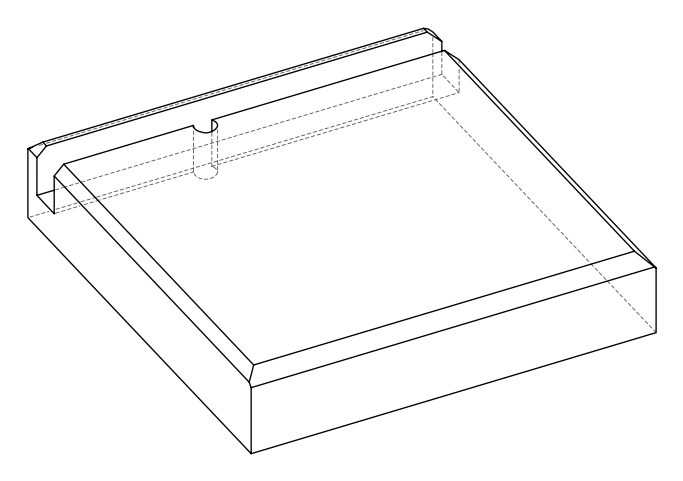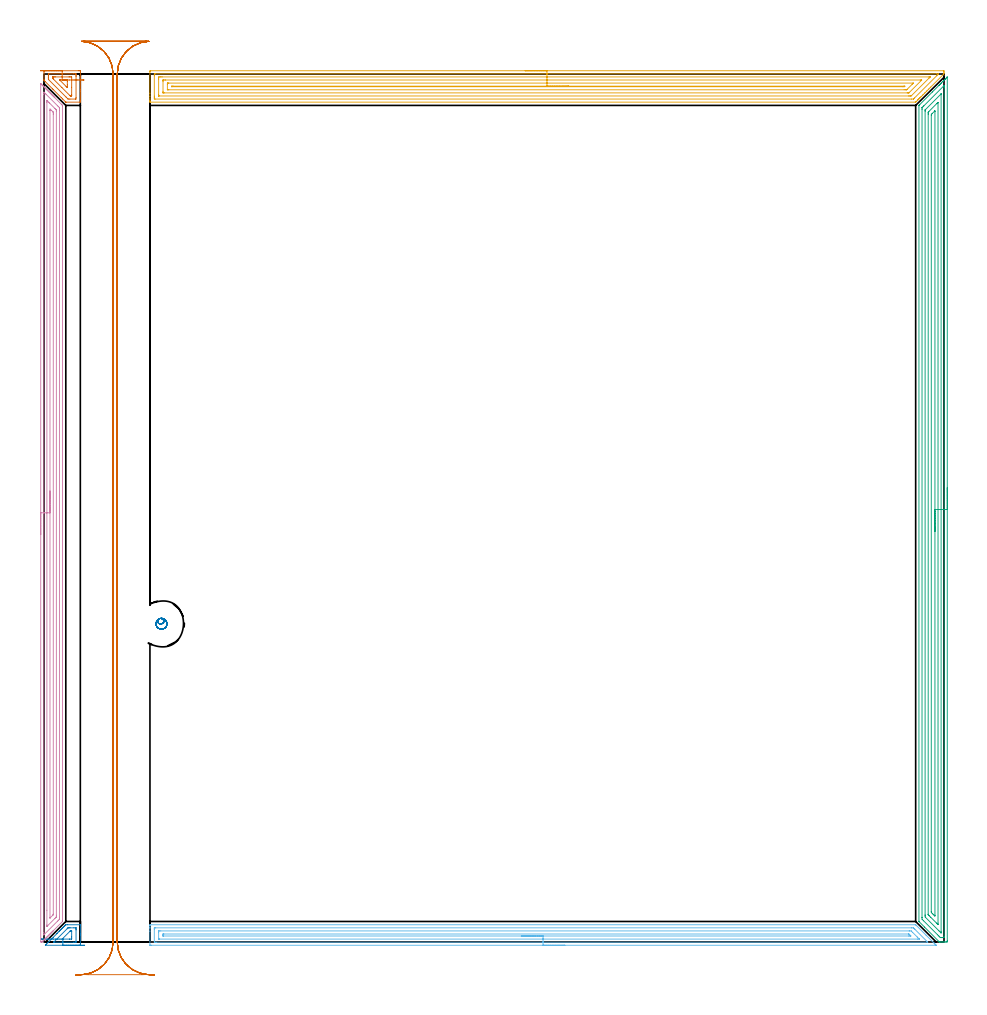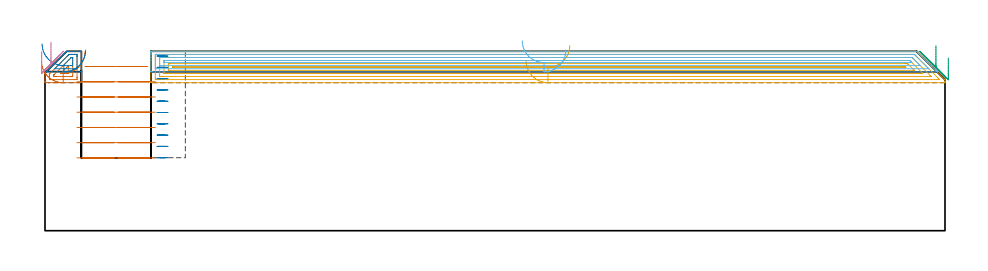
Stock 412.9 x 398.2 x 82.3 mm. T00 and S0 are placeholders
(PLAN: 8 operations, 2 tool changes, 72.7 min)
(1 AREA_MILL | FG_CHAMFER_SURFACE | UGT0205_001 | 0.83 min | 2468 mm3)
(2 AREA_MILL_1 | FG_CHAMFER_SURFACE_1 | UGT0205_001 | 0.56 min | 987 mm3)
(3 AREA_MILL_2 | FG_CHAMFER_SURFACE_2 | UGT0205_001 | 15.74 min | 33649 mm3)
(4 AREA_MILL_3 | FG_CHAMFER_SURFACE_3 | UGT0205_001 | 12.53 min | 19053 mm3)
(5 AREA_MILL_4 | FG_CHAMFER_SURFACE_4 | UGT0205_001 | 17.39 min | 37661 mm3)
(6 AREA_MILL_5 | FG_CHAMFER_SURFACE_5 | UGT0205_001 | 11.59 min | 15900 mm3)
(7 MILL_RECTANGULAR_SLOT | SLOT_RECTANGULAR | UGT0201_018 | Follow Part, ap 7.5, ae 75% | 13.07 min | 619253 mm3)
(8 MILL_BLIND_HOLE_FROM_SOLID_MATERIAL | STEP1POCKET | NXT0201_012 | Spiral | 0.98 min | 13636 mm3)
(TOOL UGT0205_001 | Chamfer Mill 20 x 3 x 45 deg. | D20 FL50 Z2)
(TOOL UGT0201_018 | End mill 30 mm | D30 FL50 Z4)
(TOOL NXT0201_012 | ENDMILL 16mm [2P460-1600-NA 1630] | D16 FL38 Z6)
(OP 1 AREA_MILL)
G17 G21 G94 G90
T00 M6
G54
G17 G0 G90 X-1.65 Y399.7 S1061 M3
G43 Z92.3 H0
Z77.9
G94 G1 X-1.612 Z77.029 F250.
X-1.498 Z76.164
X-1.309 Z75.312
X-1.047 Z74.48
X-0.713 Z73.674
X-0.31 Z72.9
X0.159 Z72.164
X0.69 Z71.472
X1.279 Z70.829
X1.922 Z70.24
X2.614 Z69.709
X3.35 Z69.24
X4.124 Z68.837
X4.93 Z68.503
X5.762 Z68.241
X6.614 Z68.052
X7.478 Z67.938
X8.35 Z67.9
X15.734
X16.27 Y399.697 Z67.903
X16.694 Y399.69 Z67.905
X16.698 Y399.592 Z68.004
X16.7 Y399.159 Z68.436
Y391.168 Z76.425
Y390.3 Z77.3
Y385.829 Z81.771
X16.69 Y385.307 Z82.293
X16.27 Y385.3 Z82.3
X10.11
X10.005 Y385.305 Z82.29
X9.943 Y385.356 Z82.242
X8.571 Y386.729 Z80.871
X7.91 Y387.389 Z80.21
X4.282 Y391.018 Z76.582
X3.95 Y391.348 Z76.248
X0.579 Y394.72 Z72.877
X0.139 Y395.161 Z72.439
X0.01 Y395.288 Z72.308
X0.001 Y395.37 Z72.227
X0. Y395.579 Z72.021
Y399.14 Z68.46
X0.006 Y399.693 Z67.907
X0.164 Y399.697 Z67.903
X0.43 Y399.7 Z67.9
X8.35
Y398.286 Z69.314
X13.615
X14.496 Y398.285 Z69.315
X14.51 Y398.284 Z69.316
X14.69 Y398.271 Z69.329
X14.696 Y398.083 Z69.517
X14.7 Y397.383 Z70.217
Y397.191 Z70.409
X14.699 Y387.426 Z80.174
X14.69 Y386.729 Z80.871
X14.523 Y386.716 Z80.885
X14.51 Y386.715
X11.87
X11.033 Y386.729 Z80.871
X10.99 Y386.766 Z80.834
X10.133 Y387.617 Z79.983
X2.143 Y395.607 Z71.993
X2.096 Y395.658 Z71.942
X2.01 Y395.754 Z71.846
X2.004 Y395.795 Z71.805
X2.001 Y396.495 Z71.105
X2. Y396.687 Z70.913
X2.001 Y397.383 Z70.217
Y397.574 Z70.026
X2.01 Y398.271 Z69.329
X2.177 Y398.284 Z69.316
X2.19 Y398.285 Z69.315
X8.35 Y398.286 Z69.314
Y396.871 Z70.729
X11.497
X11.87
X12.378 Y396.87 Z70.73
X12.589 Y396.867 Z70.733
X12.678 Y396.865 Z70.735
X12.699 Y396.547 Z71.053
X12.7 Y392.106 Z75.494
Y388.555 Z79.045
Y388.505 Z79.095
X12.698 Y388.295 Z79.305
X12.694 Y388.191 Z79.409
X12.691 Y388.144 Z79.456
X12.615 Y388.136 Z79.465
X12.242 Y388.13 Z79.47
X12.15
X12.104 Y388.132 Z79.468
X12.085 Y388.135 Z79.465
X12.05 Y388.161 Z79.439
X11.87 Y388.331 Z79.269
X8.235 Y391.964 Z75.636
X4.349 Y395.851 Z71.749
X4.187 Y396.017 Z71.583
X4.059 Y396.152 Z71.448
X4.01 Y396.212 Z71.388
X4.007 Y396.236 Z71.364
X4. Y396.445 Z71.155
Y396.495 Z71.105
X4.002 Y396.705 Z70.895
X4.006 Y396.809 Z70.791
X4.009 Y396.856 Z70.744
X4.085 Y396.864 Z70.736
X4.46 Y396.869 Z70.731
X4.83 Y396.871 Z70.729
X5.337
X8.35
Y395.457 Z72.143
X10.259
X10.522
X10.653 Y395.455 Z72.145
X10.684 Y395.452 Z72.148
X10.69 Y395.45 Z72.15
X10.694 Y395.439 Z72.161
X10.697 Y395.396 Z72.204
X10.7 Y395.012 Z72.588
Y394.72 Z72.88
Y393.236 Z74.364
Y392.349 Z75.251
X10.696 Y392.056 Z75.544
X10.693 Y391.987 Z75.613
X10.69 Y391.969 Z75.631
X10.685 Y391.972 Z75.628
X10.597 Y392.056 Z75.544
X10.11 Y392.539 Z75.061
X7.47 Y395.18 Z72.42
X7.268 Y395.389 Z72.211
X7.231 Y395.43 Z72.17
X7.219 Y395.451 Z72.149
X7.259 Y395.452 Z72.148
X7.47 Y395.456 Z72.144
X7.619 Y395.457 Z72.143
X8.35
X9.222 Y395.458 Z72.18
X10.087 Z72.294
X10.938 Y395.459 Z72.482
X11.771 Z72.744
X12.577 Y395.46 Z73.077
X13.351 Z73.479
X14.087 Y395.461 Z73.948
X14.779 Z74.478
X15.423 Y395.462 Z75.067
X16.013 Z75.71
X16.544 Z76.402
X17.013 Z77.138
X17.417 Y395.463 Z77.911
X17.751 Z78.717
X18.014 Z79.549
X18.203 Z80.4
X18.317 Z81.265
X18.356 Z82.137
G0 Z92.3
M5
M2
(OP 2 AREA_MILL_1)
G17 G21 G94 G90
T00 M6
G54
G17 G0 G90 X18.65 Y-1.5 S1061 M3
G43 Z92.3 H0
Z82.9
G94 G1 X18.612 Z82.029 F250.
X18.498 Z81.164
X18.309 Z80.312
X18.047 Z79.48
X17.713 Z78.674
X17.31 Z77.9
X16.841 Z77.164
X16.31 Z76.472
X15.721 Z75.829
X15.078 Z75.24
X14.386 Z74.709
X13.65 Z74.24
X12.876 Z73.837
X12.07 Z73.503
X11.238 Z73.241
X10.386 Z73.052
X9.522 Z72.938
X8.65 Z72.9
X0.674
X0.618 Y-1.493 Z72.905
X0.674 Y-1.429 Z72.971
X0.821 Y-1.279 Z73.121
X0.875 Y-1.225 Z73.175
X1.224 Y-0.874 Z73.523
X1.807 Y-0.292 Z74.107
X2.447 Y0.347 Z74.746
X3.333 Y1.233 Z75.632
X4.219 Y2.119 Z76.519
X5.881 Y3.782 Z78.18
X5.991 Y3.893 Z78.289
X6.172 Y4.073 Z78.471
X6.878 Y4.779 Z79.177
X7.044 Y4.946 Z79.341
X7.208 Y5.109 Z79.507
X7.321 Y5.222 Z79.62
X7.48 Y5.383 Z79.778
X7.638 Y5.539 Z79.937
X7.764 Y5.665 Z80.063
X7.917 Y5.819 Z80.214
X8.068 Y5.969 Z80.367
X8.207 Y6.108 Z80.506
X8.354 Y6.256 Z80.651
X8.498 Y6.399 Z80.797
X8.65 Y6.551 Z80.949
X8.79 Y6.692 Z81.088
X8.928 Y6.83 Z81.227
X9.093 Y6.994 Z81.392
X9.227 Y7.129 Z81.525
X9.359 Y7.26 Z81.657
X9.536 Y7.437 Z81.835
X9.664 Y7.565 Z81.962
X9.979 Y7.876 Z82.276
X10. Y7.893 Z82.293
X10.865 Y7.9 Z82.3
X16.626
X16.69 Y7.896 Z82.29
X16.7 Y7.788 Z82.186
Y3.926 Z78.325
Y3.203 Z77.597
Y-0.802 Z73.594
X16.695 Y-1.166 Z73.231
X16.69 Y-1.492 Z72.905
X16.517 Y-1.496 Z72.902
X16.182 Y-1.5 Z72.9
X8.65
Y-0.086 Z74.314
X4.606 Y-0.085 Z74.315
X4.546 Y-0.083 Z74.317
X4.497 Y-0.079 Z74.321
X4.485 Y-0.077 Z74.323
X4.602 Y0.052 Z74.452
X10.615 Y6.066 Z80.466
X10.865 Y6.314 Z80.714
X10.998 Y6.439 Z80.839
X11.034 Y6.472 Z80.872
X11.081 Y6.48 Z80.88
X11.752 Y6.484 Z80.884
X11.962 Y6.485 Z80.885
X13.734 Y6.486 Z80.886
X14.41 Y6.484 Z80.884
X14.624 Y6.481 Z80.881
X14.683 Y6.479 Z80.879
X14.69 Y6.46 Z80.86
X14.696 Y6.41 Z80.81
X14.699 Y5.819 Z80.219
X14.7 Y5.534 Z79.934
X14.699 Y0.296 Z74.696
X14.693 Y0.01 Z74.41
X14.69 Y-0.068 Z74.332
X14.661 Y-0.079 Z74.321
X14.579 Y-0.081 Z74.319
X14.41 Y-0.084 Z74.316
X14.2 Y-0.085 Z74.315
X13.524 Y-0.086 Z74.314
X8.65
X8.651 Y1.329 Z75.729
X8.334
X8.454 Y1.454 Z75.854
X11.945 Y4.946 Z79.346
X12.023 Y5.021 Z79.421
X12.057 Y5.051 Z79.451
X12.073 Y5.062 Z79.462
X12.129 Y5.065 Z79.465
X12.383 Y5.07 Z79.47
X12.511 Y5.071 Z79.471
X12.638 Y5.07 Z79.47
X12.679 Y5.068 Z79.468
X12.687 Y5.066 Z79.466
X12.692 Y5.048 Z79.448
X12.698 Y5.007 Z79.407
X12.7 Y4.946 Z79.346
Y4.885 Z79.285
Y2.327 Z76.727
X12.699 Y1.454 Z75.854
X12.698 Y1.395 Z75.795
X12.691 Y1.338 Z75.738
X12.638 Y1.336 Z75.736
X11.878 Y1.329 Z75.729
X11.752
X8.651
X7.779 Z75.767
X6.914 Z75.881
X6.062 Y1.33 Z76.07
X5.231 Z76.333
X4.425 Z76.667
X3.651 Y1.331 Z77.07
X2.916 Z77.54
X2.224 Z78.071
X1.581 Y1.332 Z78.661
X0.992 Z79.304
X0.461 Z79.996
X-0.008 Z80.732
X-0.41 Z81.506
X-0.744 Y1.333 Z82.312
X-1.006 Z83.144
X-1.194 Z83.996
X-1.308 Z84.861
X-1.345 Z85.733
G0 Z92.3
M5
M2
(OP 3 AREA_MILL_2)
G17 G21 G94 G90
T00 M6
G54
G17 G0 G90 X414.4 Y208.4 S1061 M3
G43 Z92.3 H0
Z79.3
G94 G1 Y208.362 Z78.428 F250.
Y208.248 Z77.563
Y208.059 Z76.712
Y207.797 Z75.88
Y207.463 Z75.074
Y207.06 Z74.3
Y206.592 Z73.564
Y206.061 Z72.872
Y205.471 Z72.229
Y204.828 Z71.64
Y204.136 Z71.108
Y203.4 Z70.64
Y202.626 Z70.237
Y201.82 Z69.903
Y200.988 Z69.641
Y200.137 Z69.452
Y199.272 Z69.338
Y198.4 Z69.3
X414.399 Y0.612 Z69.301
X414.396 Y0.238
X414.391 Y0.01 Z69.303
X414.03 Y0. Z69.665
X413.479 Z70.218
X413.154 Z70.542
X412.604 Z71.093
X412.278 Z71.417
X411.628 Z72.072
X411.29 Z72.409
X410.85 Y0.001 Z72.841
X410.798 Y0.01 Z72.893
X410.739 Y0.058 Z72.954
X410.669 Y0.13 Z73.028
X410.633 Y0.166 Z73.064
X403.96 Y6.84 Z79.739
X401.498 Y9.303 Z82.2
X401.404 Y9.406 Z82.289
X401.4 Y9.542 Z82.3
X401.406 Y383.704 Z82.293
X401.405 Y383.73 Z82.292
X401.433 Y383.811 Z82.262
X401.448 Y383.837 Z82.248
X401.77 Y384.159 Z81.928
X407.543 Y389.937 Z76.156
X410.527 Y392.925 Z73.169
X410.665 Y393.062 Z73.033
X410.824 Y393.222 Z72.874
X410.965 Y393.364 Z72.731
X411.111 Y393.509 Z72.587
X411.254 Y393.652 Z72.444
X411.403 Y393.802 Z72.293
X411.557 Y393.955 Z72.141
X411.684 Y394.083 Z72.014
X411.84 Y394.241 Z71.854
X412.35 Y394.748 Z71.35
X412.598 Y394.997 Z71.1
X412.716 Y395.117 Z70.98
X413.044 Y395.443 Z70.656
X413.276 Y395.676 Z70.423
X413.49 Y395.89 Z70.208
X413.592 Y395.993 Z70.104
X414.03 Y396.43 Z69.67
X414.384 Y396.783 Z69.314
X414.395 Y396.785 Z69.303
X414.399 Y396.783 Z69.299
X414.4 Y198.4 Z69.3
X412.986 Z70.714
Y2.57
X412.985 Y2.398 Z70.715
X412.981 Y2.038 Z70.719
X412.979 Y2.02 Z70.721
X412.97 Y2.01 Z70.73
X412.903 Y2.006 Z70.797
X412.799 Y2.002 Z70.901
X412.669 Y2. Z71.031
X412.278 Z71.422
X411.792 Y2.001 Z71.908
X411.403 Y2.007 Z72.297
X411.274 Y2.01 Z72.426
X411.133 Y2.128 Z72.567
X410.854 Y2.398 Z72.846
X410.527 Y2.723 Z73.173
X409.958 Y3.291 Z73.742
X403.522 Y9.729 Z80.178
X402.822 Y10.435 Z80.878
X402.816 Y11.155 Z80.884
X402.815 Y11.328 Z80.885
X402.821 Y381.901 Z80.879
X402.823 Y382.613 Z80.877
X402.825 Y382.704 Z80.875
X402.828 Y382.744 Z80.872
X402.865 Y382.794 Z80.835
X403.193 Y383.129 Z80.507
X403.522 Y383.461 Z80.178
X403.633 Y383.573 Z80.067
X412.668 Y392.616 Z71.032
X412.767 Y392.713 Z70.933
X412.917 Y392.858 Z70.783
X412.974 Y392.911 Z70.726
X412.98 Y392.793 Z70.72
X412.984 Y392.616 Z70.716
X412.985 Y392.434 Z70.715
X412.986 Y391.895 Z70.714
Y198.4
X411.572 Z72.128
X411.571 Y4.905 Z72.129
X411.566 Y4.184 Z72.134
X411.565 Y4.165 Z72.135
X411.526 Y4.184 Z72.174
X411.403 Y4.301 Z72.297
X410.622 Y5.077 Z73.078
X404.397 Y11.303 Z79.303
X404.374 Y11.328 Z79.326
X404.236 Y11.493 Z79.464
X404.23 Y12.221 Z79.47
X404.229 Y12.392 Z79.471
X404.235 Y381.173 Z79.465
X404.237 Y381.339 Z79.463
X404.242 Y381.669 Z79.458
X404.249 Y381.727 Z79.451
X404.264 Y381.746 Z79.436
X404.303 Y381.789 Z79.397
X404.397 Y381.887 Z79.303
X411.549 Y389.044 Z72.151
X411.559 Y389.048 Z72.141
X411.565 Z72.135
X411.567 Y389.044 Z72.133
X411.571 Y388.929 Z72.129
Y388.872
X411.572 Y198.4 Z72.128
X410.157 Z73.543
Y8.649
X410.156 Y8.134 Z73.544
X410.154 Y8.06 Z73.546
X410.151 Y8.019 Z73.549
X410.147 Y8.013 Z73.553
X410.076 Y8.082 Z73.624
X409.798 Y8.353 Z73.902
X409.651 Y8.498 Z74.049
X409.5 Y8.649 Z74.2
X406.821 Y11.328 Z76.879
X406.149 Y12. Z77.551
X405.93 Y12.221 Z77.77
X405.703 Y12.458 Z77.997
X405.649 Y12.516 Z78.051
X405.647 Y12.544 Z78.053
X405.645 Y12.608 Z78.055
X405.643 Y12.736 Z78.057
X405.649 Y379.731 Z78.051
X405.65 Y380.115 Z78.05
X405.654 Y380.619 Z78.046
X405.656 Y380.669 Z78.044
X405.671 Y380.7 Z78.029
X405.735 Y380.768 Z77.965
X405.967 Y381.008 Z77.733
X409.651 Y384.696 Z74.049
X410.037 Y385.08 Z73.663
X410.096 Y385.136 Z73.604
X410.135 Y385.168 Z73.565
X410.151 Y385.179 Z73.549
X410.153 Y385.148 Z73.547
X410.155 Y385.083 Z73.545
X410.157 Y384.957 Z73.543
Y198.4
X408.743 Z74.957
Y12.254
X408.742 Y12.221 Z74.958
X408.724 Y11.886 Z74.976
X408.621 Y11.984 Z75.079
X408.378 Y12.221 Z75.322
X407.9 Y12.698 Z75.8
X407.487 Y13.114 Z76.213
X407.064 Y13.549 Z76.636
X407.057 Y13.973 Z76.643
Y14.007
X407.064 Y379.222 Z76.636
X407.07 Y379.643 Z76.63
X407.275 Y379.859 Z76.425
X407.523 Y380.115 Z76.177
X408.597 Y381.19 Z75.103
X408.695 Y381.282 Z75.005
X408.73 Y381.313 Z74.97
X408.742 Y381.042 Z74.958
X408.743 Y381.008 Z74.957
Y198.4
Y197.528 Z74.995
Y196.664 Z75.109
Y195.812 Z75.298
Y194.98 Z75.56
Y194.174 Z75.894
Y193.4 Z76.297
Y192.664 Z76.765
Y191.972 Z77.296
Y191.329 Z77.886
Y190.74 Z78.529
Y190.209 Z79.221
Y189.74 Z79.957
Y189.337 Z80.731
Y189.003 Z81.537
Y188.741 Z82.369
Y188.552 Z83.22
Y188.438 Z84.085
Y188.4 Z84.957
G0 Z92.3
M5
M2
(OP 4 AREA_MILL_3)
G17 G21 G94 G90
T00 M6
G54
G17 G0 G90 X-1.5 Y186.9 S1061 M3
G43 Z92.3 H0
Z82.3
G94 G1 Y186.938 Z81.428 F250.
Y187.052 Z80.564
Y187.241 Z79.712
Y187.503 Z78.88
Y187.837 Z78.074
Y188.24 Z77.3
Y188.708 Z76.564
Y189.239 Z75.872
Y189.829 Z75.229
Y190.472 Z74.64
Y191.164 Z74.108
Y191.9 Z73.64
Y192.674 Z73.237
Y193.48 Z72.903
Y194.312 Z72.641
Y195.163 Z72.452
Y196.028 Z72.338
Y196.9 Z72.3
Y393.543
X-1.494 Y393.766 Z72.305
X-1.492 Y393.781 Z72.306
X-1.466 Y393.766 Z72.333
X-1.414 Y393.715 Z72.384
X-1.168 Y393.468 Z72.632
X-0.944 Y393.246 Z72.852
X-0.87 Y393.17 Z72.929
X-0.723 Y393.024 Z73.076
X-0.648 Y392.95 Z73.148
X-0.572 Y392.872 Z73.227
X-0.429 Y392.729 Z73.37
X-0.352 Y392.654 Z73.444
X-0.274 Y392.574 Z73.525
X-0.134 Y392.435 Z73.665
X-0.056 Y392.357 Z73.741
X0.024 Y392.276 Z73.823
X0.16 Y392.14 Z73.959
X0.241 Y392.061 Z74.037
X0.322 Y391.978 Z74.121
X0.455 Y391.845 Z74.254
X0.537 Y391.765 Z74.333
X0.62 Y391.68 Z74.419
X0.749 Y391.551 Z74.549
X0.833 Y391.468 Z74.629
X0.918 Y391.382 Z74.718
X1.044 Y391.256 Z74.843
X1.13 Y391.172 Z74.926
X1.216 Y391.084 Z75.016
X1.339 Y390.962 Z75.138
X1.426 Y390.876 Z75.222
X1.514 Y390.786 Z75.314
X1.633 Y390.667 Z75.432
X1.722 Y390.58 Z75.518
X1.812 Y390.488 Z75.612
X1.928 Y390.373 Z75.727
X2.019 Y390.283 Z75.815
X2.11 Y390.19 Z75.91
X2.222 Y390.078 Z76.022
X2.315 Y389.987 Z76.111
X2.408 Y389.892 Z76.208
X2.517 Y389.783 Z76.316
X2.611 Y389.691 Z76.407
X2.707 Y389.594 Z76.506
X2.811 Y389.489 Z76.611
X2.907 Y389.394 Z76.703
X3.005 Y389.296 Z76.804
X3.106 Y389.194 Z76.905
X3.204 Y389.098 Z77.
X3.303 Y388.998 Z77.102
X3.401 Y388.9 Z77.2
X3.5 Y388.802 Z77.296
X3.601 Y388.7 Z77.4
X3.695 Y388.605 Z77.495
X3.796 Y388.505 Z77.592
X3.899 Y388.401 Z77.698
X3.99 Y388.31 Z77.789
X4.093 Y388.209 Z77.889
X4.197 Y388.103 Z77.996
X4.284 Y388.016 Z78.084
X4.389 Y387.913 Z78.185
X4.495 Y387.805 Z78.294
X4.579 Y387.721 Z78.378
X4.685 Y387.617 Z78.481
X4.793 Y387.507 Z78.592
X4.873 Y387.427 Z78.673
X4.981 Y387.32 Z78.778
X7.944 Y384.357 Z81.741
X8.072 Y384.229 Z81.87
X8.389 Y383.912 Z82.187
X8.408 Y383.892 Z82.205
X8.506 Y383.787 Z82.293
X8.5 Y383.343 Z82.3
Y9.571
X8.499 Y9.405 Z82.285
X8.443 Y9.341 Z82.238
X4.389 Y5.287 Z78.185
X4.281 Y5.18 Z78.08
X4.2 Y5.1 Z78.
X4.093 Y4.991 Z77.889
X3.986 Y4.886 Z77.786
X3.902 Y4.802 Z77.702
X3.796 Y4.694 Z77.592
X3.691 Y4.591 Z77.491
X3.604 Y4.504 Z77.404
X3.5 Y4.398 Z77.296
X3.397 Y4.297 Z77.196
X3.306 Y4.206 Z77.106
X3.204 Y4.102 Z77.
X3.102 Y4.002 Z76.902
X3.008 Y3.908 Z76.808
X2.907 Y3.806 Z76.703
X2.808 Y3.708 Z76.607
X2.71 Y3.61 Z76.51
X2.611 Y3.509 Z76.407
X2.513 Y3.413 Z76.313
X2.412 Y3.312 Z76.212
X2.315 Y3.213 Z76.111
X2.219 Y3.118 Z76.018
X2.114 Y3.014 Z75.914
X2.019 Y2.917 Z75.815
X1.924 Y2.824 Z75.723
X1.816 Y2.716 Z75.615
X1.722 Y2.62 Z75.518
X1.629 Y2.529 Z75.429
X1.518 Y2.418 Z75.317
X1.426 Y2.324 Z75.222
X1.335 Y2.235 Z75.134
X1.22 Y2.12 Z75.019
X1.13 Y2.028 Z74.926
X1.04 Y1.94 Z74.84
X0.922 Y1.822 Z74.721
X0.833 Y1.732 Z74.629
X0.746 Y1.646 Z74.545
X0.624 Y1.524 Z74.423
X0.537 Y1.435 Z74.333
X0.451 Y1.351 Z74.251
X0.326 Y1.226 Z74.125
X0.241 Y1.139 Z74.037
X0.157 Y1.056 Z73.956
X0.028 Y0.928 Z73.827
X-0.056 Y0.843 Z73.741
X-0.138 Y0.762 Z73.661
X-0.27 Y0.629 Z73.529
X-0.352 Y0.547 Z73.444
X-0.432 Y0.467 Z73.367
X-0.568 Y0.331 Z73.231
X-0.648 Y0.25 Z73.148
X-0.727 Y0.173 Z73.072
X-0.871 Y0.033 Z72.929
X-0.906 Y0.005 Z72.892
X-0.944 Y0.003 Z72.853
X-0.994 Y0. Z72.804
X-1.044 Z72.755
X-1.184 Z72.613
X-1.492 Y0.01 Z72.305
X-1.499 Y0.089 Z72.299
X-1.5 Y196.9 Z72.3
X-0.086 Z73.714
Y388.7
X-0.084 Y389.594 Z73.716
X-0.083 Y389.621 Z73.717
X-0.056 Y389.894 Z73.744
X0.253 Y389.594 Z74.053
X0.833 Y389.016 Z74.633
X1.151 Y388.7 Z74.951
X6.167 Y383.683 Z79.967
X6.513 Y383.334 Z80.313
X7.056 Y382.783 Z80.856
X7.083 Y382.44 Z80.883
X7.084 Y382.412 Z80.884
X7.086 Y381.546 Z80.886
Y11.329
X7.081 Y10.465 Z80.881
X7.08 Y10.441 Z80.88
X7.073 Y10.43 Z80.873
X7.056 Y10.408 Z80.856
X6.64 Y9.99 Z80.44
X6.222 Y9.571 Z80.022
X-0.05 Y3.301 Z73.75
X-0.056 Y3.299 Z73.744
X-0.079 Y3.295 Z73.721
X-0.082 Y3.312 Z73.718
X-0.084 Y3.341 Z73.716
X-0.086 Y4.206 Z73.714
Y196.9
X1.328 Z75.128
X1.329 Y385.123 Z75.129
X1.33 Y385.517 Z75.13
X1.334 Y386.017 Z75.134
X1.335 Y386.047 Z75.135
X1.376 Y386.017 Z75.176
X1.722 Y385.676 Z75.522
X2.278 Y385.123 Z76.078
X2.611 Y384.79 Z76.411
X4.96 Y382.44 Z78.76
X5.278 Y382.122 Z79.078
X5.563 Y381.832 Z79.363
X5.634 Y381.757 Z79.434
X5.665 Y381.721 Z79.465
X5.666 Y381.678 Z79.466
X5.669 Y381.546 Z79.469
X5.671 Y381.151 Z79.471
Y12.254
X5.67 Y11.859 Z79.47
X5.667 Y11.609 Z79.467
X5.664 Y11.489 Z79.464
X5.552 Y11.36 Z79.352
X5.417 Y11.219 Z79.217
X5.278 Y11.077 Z79.078
X4.973 Y10.772 Z78.773
X1.722 Y7.523 Z75.522
X1.402 Y7.21 Z75.202
X1.346 Y7.157 Z75.146
X1.335 Y7.221 Z75.135
X1.333 Y7.281 Z75.133
X1.329 Y7.783 Z75.129
X1.328 Y14.559 Z75.128
Y196.9
X2.743 Z76.543
Y381.413
X2.744 Y381.546 Z76.544
X2.75 Y382.167 Z76.55
X3.403 Y381.546 Z77.203
X3.5 Y381.45 Z77.3
X3.898 Y381.052 Z77.698
X4.097 Y380.85 Z77.897
X4.196 Y380.747 Z77.996
X4.243 Y380.697 Z78.043
X4.25 Y380.652 Z78.05
X4.256 Y379.891 Z78.056
X4.257 Y379.758 Z78.057
Y12.767
X4.255 Y12.577 Z78.055
X4.253 Y12.53 Z78.053
X4.25 Y12.511 Z78.05
X4.241 Y12.498 Z78.041
X4.196 Y12.448 Z77.996
X4.005 Y12.254 Z77.805
X2.964 Y11.213 Z76.764
X2.859 Y11.11 Z76.659
X2.756 Y11.013 Z76.556
X2.751 Y11.01 Z76.551
X2.749 Y11.022 Z76.549
X2.745 Y11.089 Z76.545
X2.743 Y11.227 Z76.543
Y196.9
Y197.771 Z76.581
Y198.636 Z76.695
Y199.488 Z76.883
Y200.32 Z77.146
Y201.126 Z77.48
Y201.9 Z77.882
Y202.636 Z78.351
Y203.328 Z78.882
Y203.971 Z79.472
Y204.56 Z80.115
Y205.091 Z80.807
Y205.56 Z81.543
Y205.963 Z82.316
Y206.297 Z83.122
Y206.559 Z83.954
Y206.748 Z84.806
Y206.862 Z85.671
Y206.9 Z86.543
G0 Z92.3
M5
M2
(OP 5 AREA_MILL_4)
G17 G21 G94 G90
T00 M6
G54
G17 G0 G90 X220.75 Y399.7 S1061 M3
G43 Z92.3 H0
Z77.9
G94 G1 X220.788 Z77.029 F250.
X220.902 Z76.164
X221.091 Z75.312
X221.353 Z74.48
X221.687 Z73.674
X222.09 Z72.9
X222.558 Z72.164
X223.09 Z71.472
X223.679 Z70.829
X224.322 Z70.24
X225.014 Z69.709
X225.75 Z69.24
X226.524 Z68.837
X227.33 Z68.503
X228.162 Z68.241
X229.013 Z68.052
X229.878 Z67.938
X230.75 Z67.9
X412.717
X412.805 Y399.697 Z67.903
X412.89 Y399.692 Z67.906
X412.9 Y399.321 Z68.278
Y398.996 Z68.604
X412.89 Y398.298 Z69.301
X412.866 Y398.271 Z69.328
X412.717 Y398.117 Z69.482
X406.799 Y392.199 Z75.401
X406.657 Y392.056 Z75.541
X406.607 Y392.006 Z75.592
X405.93 Y391.33 Z76.27
X405.77 Y391.168 Z76.429
X405.713 Y391.112 Z76.486
X405.06 Y390.46 Z77.14
X404.882 Y390.28 Z77.316
X404.191 Y389.591 Z78.009
X403.994 Y389.392 Z78.204
X403.328 Y388.728 Z78.872
X403.106 Y388.505 Z79.092
X402.452 Y387.852 Z79.748
X402.219 Y387.617 Z79.979
X402.136 Y387.536 Z80.064
X402.003 Y387.403 Z80.196
X401.923 Y387.321 Z80.275
X401.838 Y387.238 Z80.362
X401.709 Y387.109 Z80.49
X401.627 Y387.025 Z80.571
X401.54 Y386.94 Z80.66
X401.415 Y386.815 Z80.784
X401.331 Y386.729 Z80.867
X401.242 Y386.642 Z80.958
X401.122 Y386.521 Z81.078
X401.035 Y386.433 Z81.163
X400.944 Y386.343 Z81.256
X400.828 Y386.227 Z81.372
X400.739 Y386.137 Z81.459
X400.646 Y386.045 Z81.554
X400.099 Y385.498 Z82.101
X399.948 Y385.349 Z82.246
X399.895 Y385.304 Z82.289
X399.752 Y385.3 Z82.3
X48.783
X48.61 Y385.303 Z82.288
X48.607 Y385.338 Z82.253
X48.6 Y385.742 Z81.858
Y386.003 Z81.596
Y386.729 Z80.866
Y387.979 Z79.618
Y389.392 Z78.203
Y399.159 Z68.439
X48.602 Y399.424 Z68.174
X48.61 Y399.692 Z67.906
X48.88 Y399.699 Z67.899
X230.75 Y399.7 Z67.9
Y398.286 Z69.314
X409.588 Y398.285 Z69.315
X410.409 Y398.271 Z69.329
X410.003 Y397.858 Z69.742
X409.588 Y397.437 Z70.163
X399.314 Y387.164 Z80.436
X398.877 Y386.729 Z80.871
X398.865 Y386.721 Z80.879
X398.857 Y386.72 Z80.88
X397.978 Y386.714 Z80.886
X51.018 Y386.715 Z80.885
X50.61 Y386.729 Z80.871
X50.602 Y387.142 Z80.458
X50.601 Y387.617 Z79.983
X50.6 Y388.032 Z79.568
X50.601 Y397.383 Z70.217
X50.602 Y397.796 Z69.804
X50.61 Y398.271 Z69.329
X51.004 Y398.285 Z69.315
X51.018
X230.75 Y398.286 Z69.314
Y396.871 Z70.729
X406.011
X406.529 Y396.869 Z70.731
X406.543 Y396.866 Z70.734
X406.552 Y396.863 Z70.737
X406.545 Y396.853 Z70.747
X406.195 Y396.495 Z71.105
X406.104 Y396.403 Z71.197
X398.084 Y388.384 Z79.216
X397.963 Y388.265 Z79.335
X397.828 Y388.139 Z79.461
X397.705 Y388.136 Z79.464
X397.445 Y388.131 Z79.469
X397.069 Y388.129 Z79.471
X396.554
X52.807
X52.68 Y388.131 Z79.469
X52.635 Y388.133 Z79.467
X52.617 Y388.135 Z79.465
X52.61 Y388.164 Z79.436
X52.605 Y388.3 Z79.3
X52.602 Y388.505 Z79.095
X52.6 Y388.709 Z78.891
Y395.812 Z71.788
X52.604 Y396.495 Z71.105
X52.609 Y396.692 Z70.908
X52.626 Y396.865 Z70.735
X52.807 Y396.867 Z70.733
X53.323 Y396.87 Z70.73
X53.701 Y396.871 Z70.729
X54.216
X230.75
Y395.457 Z72.143
X402.007 Y395.456 Z72.144
X402.434 Y395.453 Z72.147
X402.592 Y395.45 Z72.15
X402.682 Y395.442 Z72.158
X402.644 Y395.399 Z72.201
X402.593 Y395.344 Z72.256
X402.434 Y395.183 Z72.417
X397.069 Y389.819 Z77.781
X396.852 Y389.608 Z77.992
X396.804 Y389.564 Z78.036
X396.775 Y389.55 Z78.05
X396.731 Y389.548 Z78.052
X396.546 Y389.545 Z78.055
X396.175 Y389.543 Z78.057
X396.023
X55.338
X54.704 Y389.545 Z78.055
X54.632 Y389.548 Z78.052
X54.615 Y389.549 Z78.051
X54.61 Y389.565 Z78.035
X54.606 Y389.619 Z77.981
X54.602 Y389.837 Z77.763
X54.6 Y390.275 Z77.325
Y394.715 Z72.886
X54.602 Y395.161 Z72.439
X54.607 Y395.381 Z72.219
X54.61 Y395.435 Z72.165
X54.616 Y395.451 Z72.149
X54.641 Y395.452 Z72.148
X54.748 Y395.455 Z72.145
X55.489 Y395.457 Z72.143
X55.64
X230.75
Y394.043 Z73.557
X398.706 Y394.042 Z73.558
X398.724
X398.812 Y394.037 Z73.563
X398.739 Y393.949 Z73.651
X398.628 Y393.832 Z73.768
X398.299 Y393.498 Z74.102
X395.97 Y391.168 Z76.432
X395.83 Y391.032 Z76.568
X395.778 Y390.984 Z76.616
X395.757 Y390.966 Z76.634
X395.705 Y390.964 Z76.636
X395.491 Y390.959 Z76.641
X395.281 Y390.958 Z76.642
X394.599 Y390.957 Z76.643
X57.277
X57.065 Y390.959 Z76.641
X56.64 Y390.964 Z76.636
X56.609 Y390.968 Z76.632
X56.606 Y390.981 Z76.619
X56.603 Y391.013 Z76.587
X56.601 Y391.072 Z76.528
X56.6 Y391.168 Z76.432
Y393.616 Z73.984
X56.603 Y393.832 Z73.768
X56.608 Y393.999 Z73.601
X56.61 Y394.035 Z73.565
X56.71 Y394.038 Z73.562
X56.852 Y394.041 Z73.559
X57.065 Y394.043 Z73.557
X57.277
X230.75
Y392.629 Z74.971
X394.386 Y392.628 Z74.972
X394.706 Y392.626 Z74.974
X394.864 Y392.622 Z74.978
X394.959 Y392.619 Z74.981
X394.893 Y392.547 Z75.053
X394.84 Y392.493 Z75.107
X394.781 Y392.44 Z75.16
X394.707 Y392.378 Z75.222
X394.628 Y392.376 Z75.224
X394.386 Y392.373 Z75.227
X394.069 Y392.372 Z75.228
X393.752 Y392.371 Z75.229
X58.748
X58.664 Y392.373 Z75.227
X58.623 Y392.376 Z75.224
X58.61 Y392.378 Z75.222
X58.608 Y392.388 Z75.212
X58.602 Y392.516 Z75.084
X58.607 Y392.597 Z75.003
X58.61 Y392.621 Z74.979
X58.639 Y392.623 Z74.977
X58.806 Y392.626 Z74.974
X59.066 Y392.628 Z74.972
X59.383 Y392.629 Z74.971
X230.75
X231.622 Z75.009
X232.486 Z75.123
X233.338 Z75.312
X234.17 Z75.574
X234.976 Z75.908
X235.75 Z76.311
X236.486 Z76.78
X237.178 Z77.311
X237.821 Z77.9
X238.41 Z78.543
X238.941 Z79.235
X239.41 Z79.971
X239.813 Z80.745
X240.147 Z81.551
X240.409 Z82.383
X240.598 Z83.235
X240.712 Z84.1
X240.75 Z84.971
G0 Z92.3
M5
M2
(OP 6 AREA_MILL_5)
G17 G21 G94 G90
T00 M6
G54
G17 G0 G90 X238.95 Y-1.5 S1061 M3
G43 Z92.3 H0
Z82.9
G94 G1 X238.912 Z82.028 F250.
X238.798 Z81.164
X238.609 Z80.312
X238.347 Z79.48
X238.013 Z78.674
X237.61 Z77.9
X237.142 Z77.164
X236.61 Z76.472
X236.021 Z75.829
X235.378 Z75.24
X234.686 Z74.709
X233.95 Z74.24
X233.176 Z73.837
X232.37 Z73.503
X231.538 Z73.241
X230.686 Z73.052
X229.822 Z72.938
X228.95 Z72.9
X49.229
X48.672 Y-1.495 Z72.903
X48.61 Y-1.492 Z72.906
X48.6 Y-1.424 Z72.973
Y4.946 Z79.341
Y6.337 Z80.733
Y6.692 Z81.087
Y7.403 Z81.803
Y7.628 Z82.027
X48.603 Y7.766 Z82.158
X48.61 Y7.897 Z82.289
X48.782 Y7.9 Z82.3
X399.73
X399.895 Y7.897 Z82.289
X399.992 Y7.809 Z82.207
X404.647 Y3.153 Z77.552
X408.396 Y-0.595 Z73.803
X408.531 Y-0.729 Z73.667
X408.671 Y-0.87 Z73.528
X408.822 Y-1.021 Z73.377
X408.968 Y-1.165 Z73.23
X409.118 Y-1.317 Z73.081
X409.277 Y-1.477 Z72.921
X409.288 Y-1.496 Z72.902
X409.289 Y-1.499 Z72.899
X409.237 Y-1.5 Z72.9
X409.118
X228.95
Y-0.086 Z74.314
X51.7
X51.017 Y-0.085 Z74.315
X50.803 Y-0.083 Z74.317
X50.661 Y-0.079 Z74.321
X50.609 Y-0.069 Z74.331
X50.607 Y-0.039 Z74.361
X50.601 Y0.114 Z74.514
X50.6 Y5.819 Z80.219
X50.601 Y6.226 Z80.626
X50.604 Y6.362 Z80.762
X50.61 Y6.469 Z80.869
X50.618 Y6.48 Z80.88
X50.634 Y6.482 Z80.882
X50.676 Y6.484 Z80.884
X51.017 Y6.486 Z80.886
X51.229
X397.941 Y6.485 Z80.885
X398.154
X398.835 Y6.479 Z80.879
X398.874 Y6.465 Z80.865
X398.92 Y6.424 Z80.824
X399.011 Y6.337 Z80.737
X399.187 Y6.163 Z80.563
X399.531 Y5.819 Z80.219
X405.094 Y0.256 Z74.656
X405.389 Y-0.04 Z74.36
X405.421 Y-0.076 Z74.324
X405.424 Y-0.082 Z74.318
X405.422 Y-0.083 Z74.317
X405.398 Y-0.085 Z74.315
X228.95 Y-0.086 Z74.314
Y1.328 Z75.728
X52.933 Y1.329 Z75.729
X52.806 Y1.331 Z75.731
X52.678 Y1.335 Z75.735
X52.61 Y1.34 Z75.74
X52.606 Y1.387 Z75.787
X52.603 Y1.454 Z75.854
X52.6 Y1.654 Z76.054
Y4.274 Z78.674
X52.605 Y4.946 Z79.346
X52.608 Y5.046 Z79.446
X52.61 Y5.065 Z79.465
X52.635 Y5.067 Z79.467
X52.679 Y5.07 Z79.47
X52.806 Y5.071 Z79.471
X53.571 Y5.072 Z79.472
X396.919 Y5.071 Z79.471
X397.047 Y5.07 Z79.47
X397.82 Y5.064 Z79.464
X397.941 Y4.959 Z79.359
X397.954 Y4.946 Z79.346
X398.514 Y4.387 Z78.787
X400.624 Y2.277 Z76.677
X401.443 Y1.454 Z75.854
X401.518 Y1.374 Z75.774
X401.535 Y1.335 Z75.735
X401.518 Y1.334 Z75.734
X400.752 Y1.329 Z75.729
X228.95 Y1.328 Z75.728
Y2.743 Z77.143
X54.705
X54.661 Y2.744 Z77.144
X54.626 Y2.746 Z77.146
X54.61 Y2.749 Z77.149
X54.608 Y2.769 Z77.169
X54.6 Y3.194 Z77.594
X54.61 Y3.633 Z78.033
X54.615 Y3.651 Z78.051
X54.656 Y3.653 Z78.053
X54.739 Y3.656 Z78.056
X54.863 Y3.657 Z78.057
X55.02
X396.579
X396.696 Y3.656 Z78.056
X396.754 Y3.653 Z78.053
X396.779 Y3.651 Z78.051
X396.825 Y3.614 Z78.014
X397.047 Y3.402 Z77.802
X397.251 Y3.2 Z77.6
X397.446 Y3.005 Z77.405
X397.568 Y2.878 Z77.278
X397.66 Y2.779 Z77.179
X397.683 Y2.748 Z77.148
X397.67 Y2.747 Z77.147
X397.514 Y2.744 Z77.144
X397.047 Y2.743 Z77.143
X396.621
X228.95
X228.078 Z77.181
X227.214 Z77.295
X226.362 Z77.483
X225.53 Z77.746
X224.724 Z78.08
X223.95 Z78.482
X223.214 Z78.951
X222.522 Z79.482
X221.879 Z80.072
X221.29 Z80.715
X220.758 Z81.407
X220.29 Z82.143
X219.887 Z82.917
X219.553 Z83.722
X219.291 Z84.554
X219.102 Z85.406
X218.988 Z86.271
X218.95 Z87.143
G0 Z92.3
M5
M2
(OP 7 MILL_RECTANGULAR_SLOT)
G17 G21 G94 G90
T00 M6
G54
G17 G0 G90 X18.289 Y413.414 S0 M3
G43 Z92.3 H0
Z75.314
G94 G1 X21.154 Y412.524 F250.
G2 X31.7 Y398.2 R15. F500.
G1 Y0.
G2 X18.637 Y-14.874 R15.
G1 X18.634 Y-14.904
G3 X20.327 Y-15. R15.
G1 X44.958
G3 X46.659 Y-14.903 R15.
G1 X46.655 Y-14.873
G2 X33.6 Y0. R15.
G1 Y398.2
G2 X44.15 Y412.525 R15.
G1 X47.015 Y413.415 F250.
G0 Z92.3
X50.646 Y-15.16
Z68.329
G1 X47.652 Y-14.97
G2 X33.6 Y0. R15. F500.
G1 Y398.2
G2 X47.615 Y413.168 R15.
G1 X47.616 Y413.198
G3 X47.369 Y413.2 R15.
G1 X18.04
G3 X17.71 Y413.196 R15.
G1 Y413.166
G2 X31.7 Y398.2 R15.
G1 Y0.
G2 X17.648 Y-14.97 R15.
G1 X14.654 Y-15.16 F250.
G0 X50.646 Z61.343
G1 X47.652 Y-14.97
G2 X33.6 Y0. R15. F500.
G1 Y398.2
G2 X48.052 Y413.19 R15.
G1 Y413.2
X17.248
Y413.19
G2 X31.7 Y398.2 R15.
G1 Y0.
G2 X17.648 Y-14.97 R15.
G1 X14.654 Y-15.16 F250.
G0 X50.646 Z54.357
G1 X47.652 Y-14.97
G2 X33.6 Y0. R15. F500.
G1 Y398.2
G2 X48.052 Y413.19 R15.
G1 Y413.2
X17.248
Y413.19
G2 X31.7 Y398.2 R15.
G1 Y0.
G2 X17.648 Y-14.97 R15.
G1 X14.654 Y-15.16 F250.
G0 X50.646 Z47.371
G1 X47.652 Y-14.97
G2 X33.6 Y0. R15. F500.
G1 Y398.2
G2 X48.052 Y413.19 R15.
G1 Y413.2
X17.248
Y413.19
G2 X31.7 Y398.2 R15.
G1 Y0.
G2 X17.648 Y-14.97 R15.
G1 X14.654 Y-15.16 F250.
G0 X50.646 Z40.386
G1 X47.652 Y-14.97
G2 X33.6 Y0. R15. F500.
G1 Y398.2
G2 X48.052 Y413.19 R15.
G1 Y413.2
X17.248
Y413.19
G2 X31.7 Y398.2 R15.
G1 Y0.
G2 X17.648 Y-14.97 R15.
G1 X14.654 Y-15.16 F250.
G0 X50.646 Z33.4
G1 X47.652 Y-14.97
G2 X33.6 Y0. R15. F500.
G1 Y398.2
G2 X48.052 Y413.19 R15.
G1 Y413.2
X17.248
Y413.19
G2 X31.7 Y398.2 R15.
G1 Y0.
G2 X17.648 Y-14.97 R15.
G1 X14.654 Y-15.16 F250.
G0 Z92.3
M5
M2
(OP 8 MILL_BLIND_HOLE_FROM_SOLID_MATERIAL)
G17 G21 G94 G90
T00 M6
G54
G17 G0 G90 X53.9 Y146. S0 M3
G43 Z92.3 H1
Z80.12
G94 G3 X54.901 Y147.499 R1.084 F250.
X52.943 Y148.31 R1.499
X51.59 Y145.043 R2.5
X52.943 Y148.31 R-2.5
X52.267 Y146.676 R1.25
X53.9 Y146. R1.25
G0 Z74.94
G3 X54.901 Y147.499 R1.084
X52.943 Y148.31 R1.499
X51.59 Y145.043 R2.5
X52.943 Y148.31 R-2.5
X52.267 Y146.676 R1.25
X53.9 Y146. R1.25
G0 Z69.76
G3 X54.901 Y147.499 R1.084
X52.943 Y148.31 R1.499
X51.59 Y145.043 R2.5
X52.943 Y148.31 R-2.5
X52.267 Y146.676 R1.25
X53.9 Y146. R1.25
G0 Z64.58
G3 X54.901 Y147.499 R1.084
X52.943 Y148.31 R1.499
X51.59 Y145.043 R2.5
X52.943 Y148.31 R-2.5
X52.267 Y146.676 R1.25
X53.9 Y146. R1.25
G0 Z59.4
G3 X54.901 Y147.499 R1.084
X52.943 Y148.31 R1.499
X51.59 Y145.043 R2.5
X52.943 Y148.31 R-2.5
X52.267 Y146.676 R1.25
X53.9 Y146. R1.25
G0 Z54.22
G3 X54.901 Y147.499 R1.084
X52.943 Y148.31 R1.499
X51.59 Y145.043 R2.5
X52.943 Y148.31 R-2.5
X52.267 Y146.676 R1.25
X53.9 Y146. R1.25
G0 Z49.04
G3 X54.901 Y147.499 R1.084
X52.943 Y148.31 R1.499
X51.59 Y145.043 R2.5
X52.943 Y148.31 R-2.5
X52.267 Y146.676 R1.25
X53.9 Y146. R1.25
G0 Z43.86
G3 X54.901 Y147.499 R1.084
X52.943 Y148.31 R1.499
X51.59 Y145.043 R2.5
X52.943 Y148.31 R-2.5
X52.267 Y146.676 R1.25
X53.9 Y146. R1.25
G0 Z38.68
G3 X54.901 Y147.499 R1.084
X52.943 Y148.31 R1.499
X51.59 Y145.043 R2.5
X52.943 Y148.31 R-2.5
X52.267 Y146.676 R1.25
X53.9 Y146. R1.25
G0 Z33.5
G3 X54.901 Y147.499 R1.084
X52.943 Y148.31 R1.499
X51.59 Y145.043 R2.5
X52.943 Y148.31 R-2.5
X52.267 Y146.676 R1.25
X53.9 Y146. R1.25
G0 Z92.3
M5
M2
